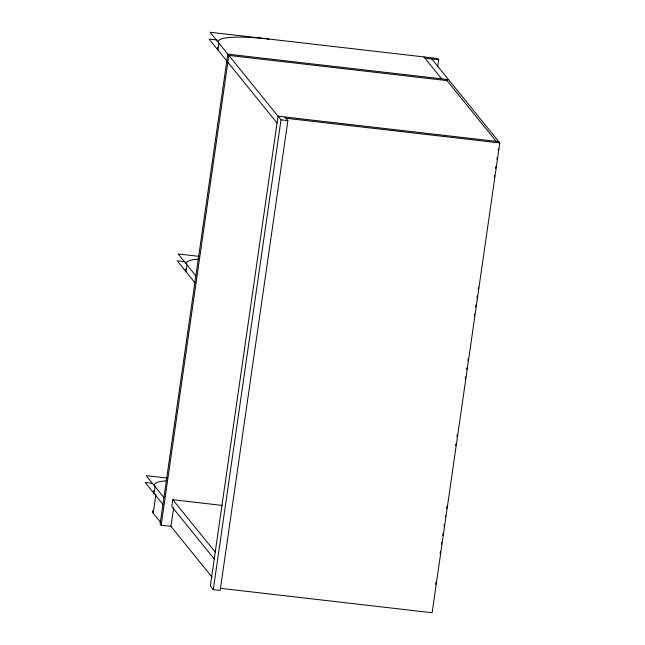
<?xml version="1.0" encoding="UTF-8"?>
<svg xmlns="http://www.w3.org/2000/svg" width="645" height="645" viewBox="0 0 645 645"><rect width="100%" height="100%" fill="white"/><g stroke="black" fill="none" stroke-linecap="round" stroke-linejoin="round"><path stroke-width="0.97" d="M160.798 522.619L153.204 513.235L155.88 494.634M171.143 526.393L161.137 525.232L228.838 55.422L447.017 80.609M222.638 505.462L172.796 499.714L171.804 506.567L214.704 559.538M173.626 507.768L170.949 526.368L211.955 577.001M284.913 116.979L287.872 120.623L220.171 590.433L213.302 589.643L281.002 119.833L210.068 32.25L437.665 58.518L438.705 59.8L437.697 66.782M435.689 584.273L435.972 582.282M440.14 553.354L440.43 551.354M441.438 544.372L441.728 542.38M442.728 535.398L443.018 533.399M444.026 526.417L444.316 524.425M445.316 517.443L445.606 515.444M446.614 508.462L446.896 506.47M455.668 445.622L455.959 443.631M456.958 436.649L457.249 434.649M465.295 378.792L465.585 376.801M466.593 369.819L466.883 367.819M467.883 360.837L468.173 358.846M474.357 315.953L474.639 313.962M475.647 306.972L475.937 304.98M476.937 297.998L477.227 296.007M478.235 289.025L478.526 287.025M494.336 177.302L494.618 175.311M495.626 168.329L495.916 166.329M496.924 159.347L497.206 157.356M498.214 150.374L498.504 148.374M431.836 59.009L499.81 142.94L432.11 612.75L220.243 588.296M424.966 58.211L438.705 59.8M217.083 40.022L209.085 39.103L226.814 61.001M448.533 79.625L227.806 54.148L160.105 523.958L161.137 525.232M498.77 141.666L278.043 116.181L210.343 585.991L213.302 589.643M499.367 142.392L496.811 142.102L445.985 79.327M285.945 118.253L499.81 142.94M281.002 119.833L287.872 120.623M199.112 256.363L178.125 253.945L195.862 275.834M185.131 261.717L177.141 260.79L194.871 282.687M167.168 478.058L146.181 475.631L163.911 497.529M152.188 483.29L145.19 482.484L162.927 504.382M423.934 56.937L441.664 78.835M227.854 62.275L277.06 123.034M172.796 499.714L215.696 552.684M153.204 513.235A58.123 9.393 8.2 0 1 153.333 510.284M166.015 480.831A60.122 9.715 8.2 0 0 155.05 486.58L154.058 493.433A60.122 9.715 8.2 0 1 153.865 490.716M268.933 39.047A60.122 9.715 8.2 0 0 218.937 43.199L217.954 50.052A60.122 9.715 8.2 0 1 217.752 47.335M197.967 259.137A60.122 9.715 8.2 0 0 186.994 264.893L186.002 271.739A60.122 9.715 8.2 0 1 186.147 268.691"/></g></svg>
